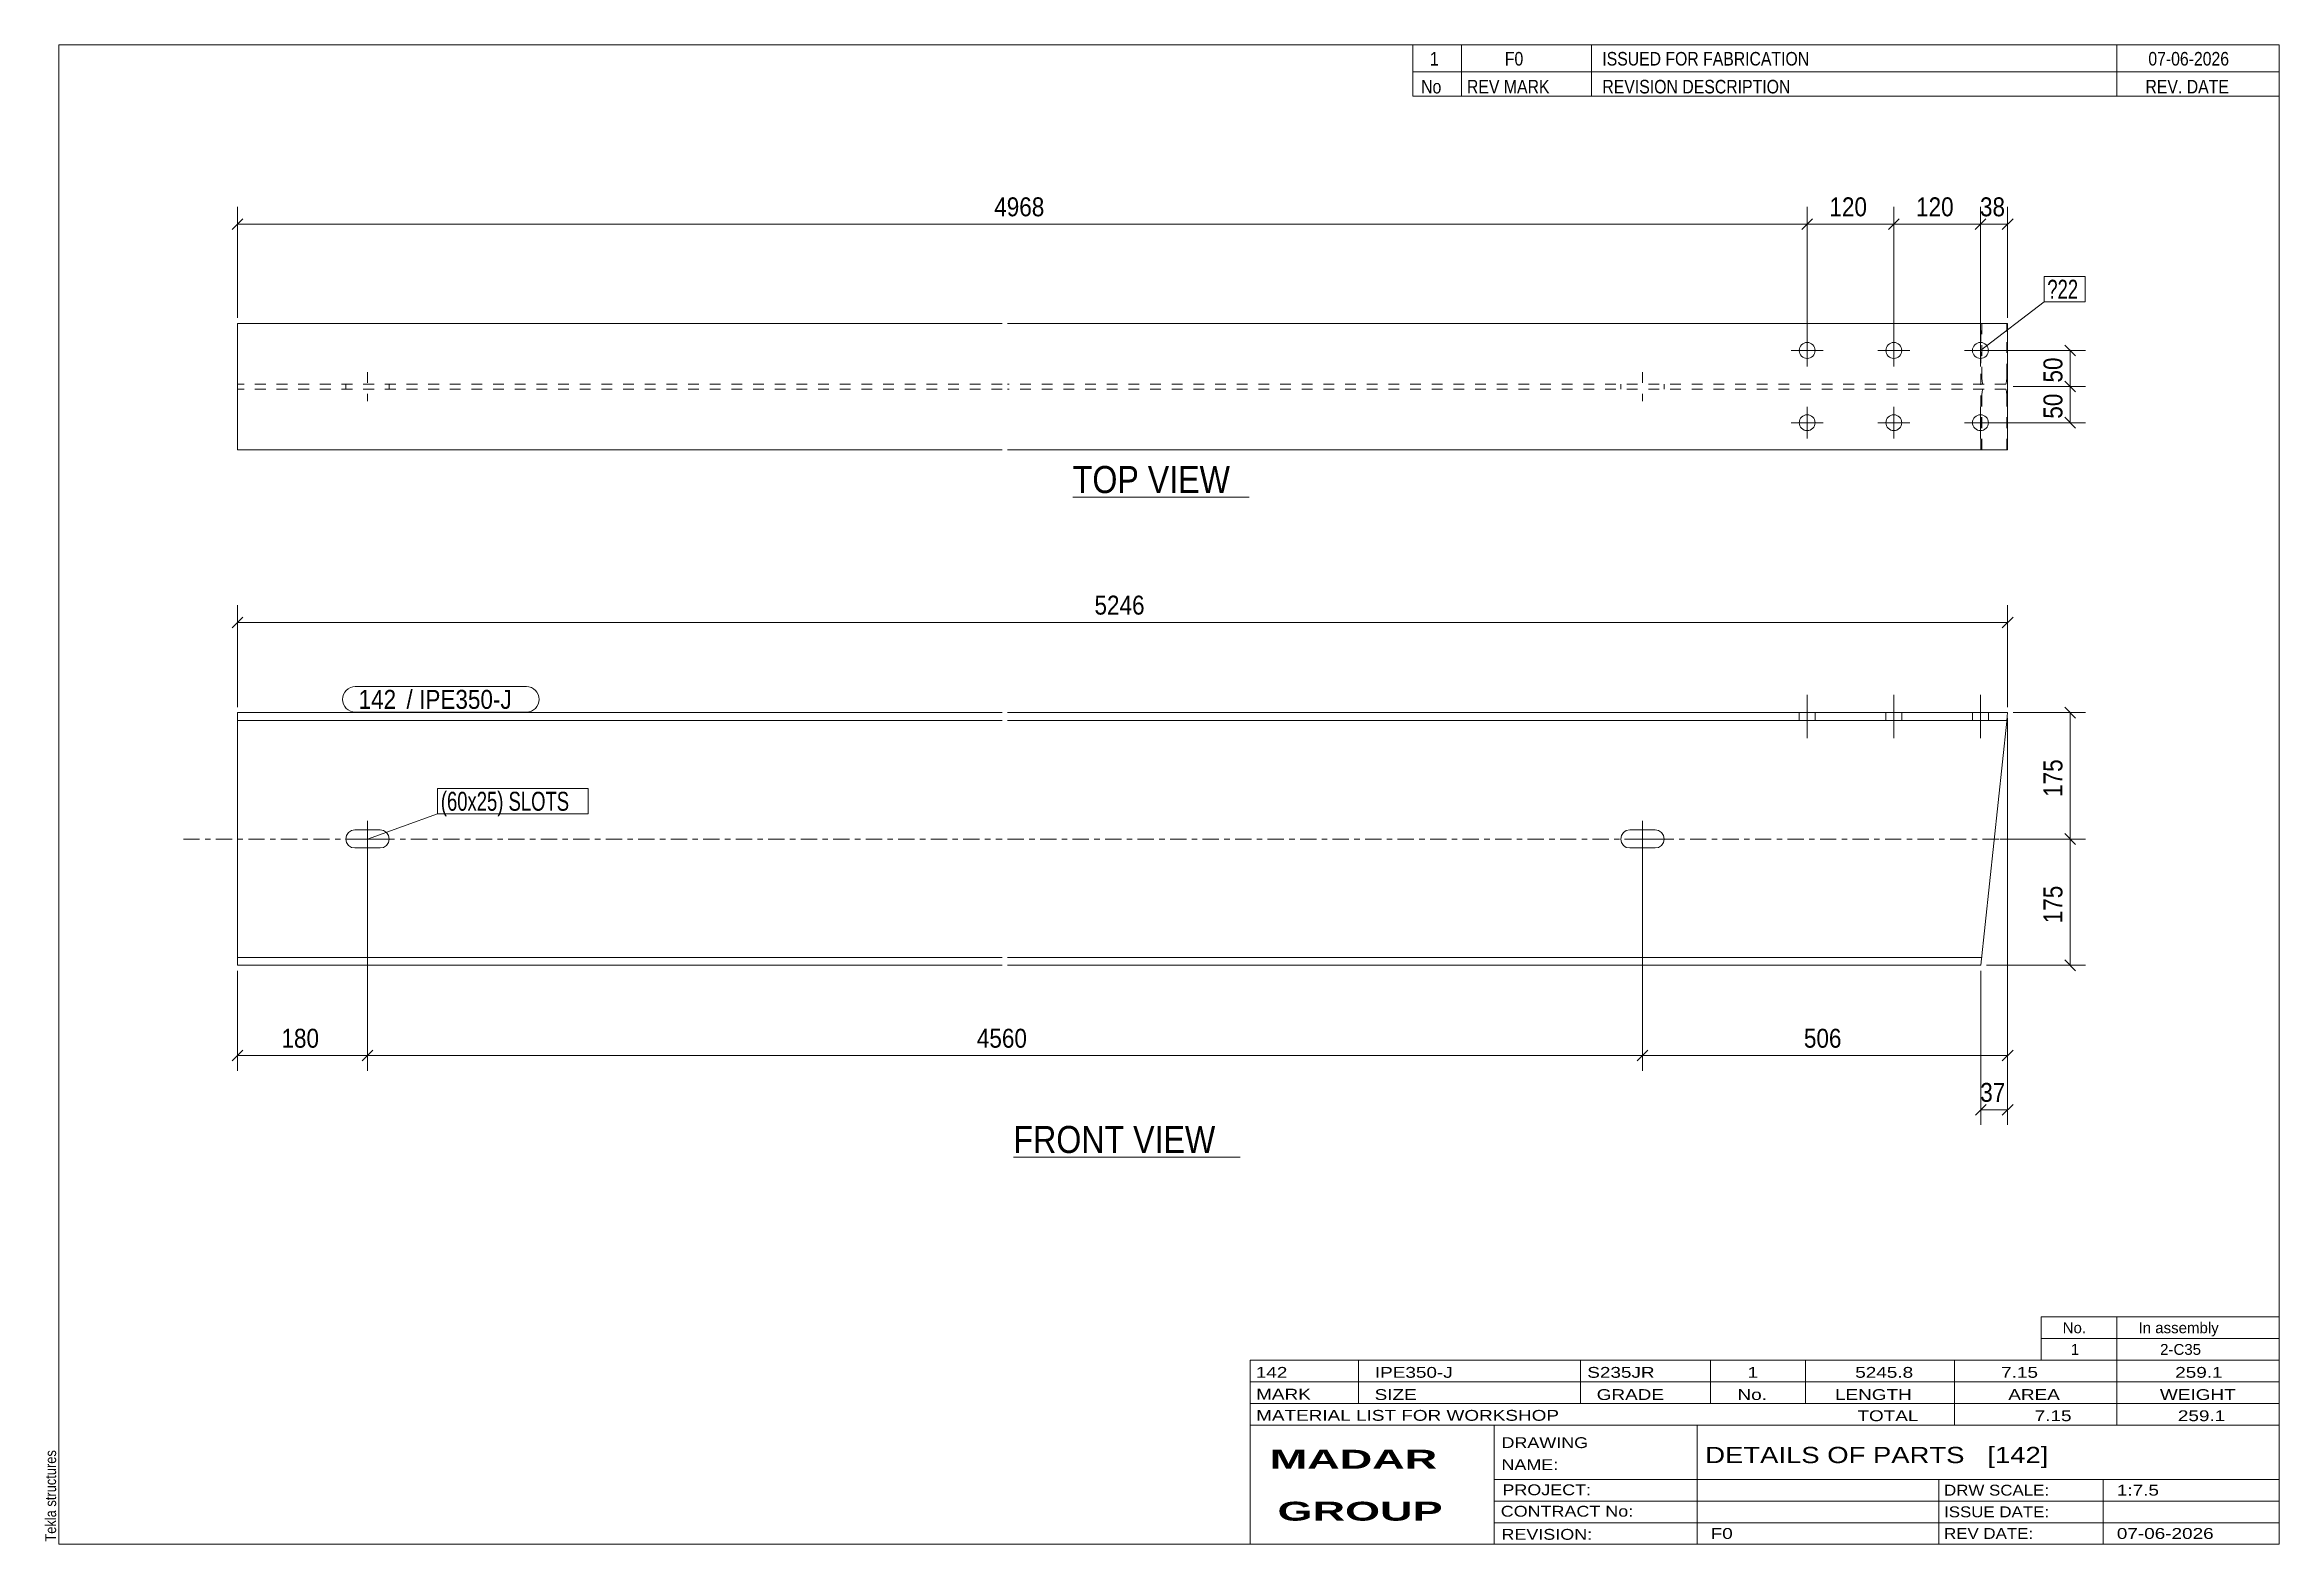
# Model space of a CAD drawing. Header units: millimetres. Extents: x 2 to 415, y 5 to 282.
import ezdxf

# ---------------------------------------------------------------- set-up
doc = ezdxf.new("R2010")
doc.units = ezdxf.units.MM
for name, pattern in [('XKITLINE00', [0]), ('XKITLINE02', [4, 2, -2]), ('XKITLINE03', [6, 3, -1, 1, -1])]:
    doc.linetypes.add(name, pattern=pattern)
for name, color, linetype, lineweight in [('Bolt', 3, 'Continuous', 0), ('BoltMark', 7, 'Continuous', 0), ('Dimensions', 7, 'Continuous', 0), ('DrawingSheet', 5, 'Continuous', 0), ('OtherObjectType', 7, 'Continuous', 0), ('Part', 2, 'Continuous', 0), ('PartMark', 7, 'Continuous', 0)]:
    doc.layers.add(name, color=color, linetype=linetype, lineweight=lineweight)
doc.styles.add('ARIAL', font='ARIAL.TTF')
doc.styles.add('ARIAL_BOLD', font='ARIALBD.TTF')
doc.styles.add('ARIAL_NARROW', font='ARIALN.TTF')

# ---------------------------------------------------------------- blocks, each defined once
blk = doc.blocks.new('*A1')
at = {"layer": 'Bolt', "color": 3, "linetype": 'XKITLINE00', "lineweight": 0}
for p, q in [((58.49, 136.46), (58.13, 135.92)), ((59.03, 136.82), (58.49, 136.46)), ((59.67, 136.95), (59.03, 136.82)), ((64.33, 136.95), (59.67, 136.95)), ((62, 131.95), (62, 138.62)), ((64.97, 136.82), (64.33, 136.95)), ((65.51, 136.46), (64.97, 136.82)), ((65.87, 135.92), (65.51, 136.46)), ((293.89, 136.46), (293.53, 135.92)), ((294.43, 136.82), (293.89, 136.46)), ((295.07, 136.95), (294.43, 136.82)), ((299.73, 136.95), (295.07, 136.95)), ((297.4, 131.95), (297.4, 138.62)), ((300.37, 136.82), (299.73, 136.95)), ((300.91, 136.46), (300.37, 136.82)), ((301.27, 135.92), (300.91, 136.46)), ((58.13, 135.92), (58, 135.28)), ((58, 135.28), (58, 135.28)), ((58, 135.28), (58.13, 134.65)), ((58.13, 134.65), (58.49, 134.1)), ((58.49, 134.1), (59.03, 133.74)), ((65.33, 135.28), (58.67, 135.28)), ((59.03, 133.74), (59.67, 133.62)), ((59.67, 133.62), (64.33, 133.62)), ((64.33, 133.62), (64.97, 133.74)), ((64.97, 133.74), (65.51, 134.1)), ((65.51, 134.1), (65.87, 134.65)), ((66, 135.28), (65.87, 135.92)), ((65.87, 134.65), (66, 135.28)), ((66, 135.28), (66, 135.28)), ((293.53, 135.92), (293.4, 135.28)), ((293.4, 135.28), (293.4, 135.28)), ((293.4, 135.28), (293.53, 134.65)), ((293.53, 134.65), (293.89, 134.1)), ((293.89, 134.1), (294.43, 133.74)), ((300.73, 135.28), (294.07, 135.28)), ((294.43, 133.74), (295.07, 133.62)), ((295.07, 133.62), (299.73, 133.62)), ((299.73, 133.62), (300.37, 133.74)), ((300.37, 133.74), (300.91, 134.1)), ((300.91, 134.1), (301.27, 134.65)), ((301.4, 135.28), (301.27, 135.92)), ((301.27, 134.65), (301.4, 135.28)), ((301.4, 135.28), (301.4, 135.28))]:
    blk.add_line(p, q, dxfattribs=at)
blk = doc.blocks.new('*A2')
at = {"layer": 'Bolt', "color": 3, "linetype": 'XKITLINE00', "lineweight": 0}
for p, q in [((327.82, 153.88), (327.82, 161.88)), ((327.82, 153.88), (327.82, 161.88)), ((343.82, 153.88), (343.82, 161.88)), ((343.82, 153.88), (343.82, 161.88)), ((359.82, 153.88), (359.82, 161.88)), ((359.82, 153.88), (359.82, 161.88)), ((326.35, 158.62), (326.35, 157.15)), ((326.35, 158.62), (326.35, 157.15)), ((329.29, 158.62), (329.29, 157.15)), ((329.29, 158.62), (329.29, 157.15)), ((342.35, 158.62), (342.35, 157.15)), ((342.35, 158.62), (342.35, 157.15)), ((345.29, 158.62), (345.29, 157.15)), ((345.29, 158.62), (345.29, 157.15)), ((358.35, 158.62), (358.35, 157.15)), ((358.35, 158.62), (358.35, 157.15)), ((361.29, 158.62), (361.29, 157.15)), ((361.29, 158.62), (361.29, 157.15))]:
    blk.add_line(p, q, dxfattribs=at)
blk = doc.blocks.new('*A3')
at = {"layer": 'Part', "color": 2, "linetype": 'XKITLINE00', "lineweight": 0}
for p, q in [((38, 111.95), (38, 158.62)), ((38, 158.62), (179.2, 158.62)), ((179.2, 157.15), (38, 157.15)), ((180.2, 158.62), (364.84, 158.62)), ((364.68, 157.15), (180.2, 157.15)), ((364.67, 157.02), (359.91, 111.95)), ((364.68, 157.15), (364.67, 157.02)), ((364.84, 158.62), (364.68, 157.15)), ((179.2, 113.42), (38, 113.42)), ((179.2, 111.95), (38, 111.95)), ((360.07, 113.42), (180.2, 113.42)), ((359.91, 111.95), (180.2, 111.95))]:
    blk.add_line(p, q, dxfattribs=at)
at = {"layer": 'Part', "color": 7, "linetype": 'XKITLINE03', "lineweight": 0}
for p, q in [((28, 135.28), (179.2, 135.28)), ((180.2, 135.28), (372.38, 135.28))]:
    blk.add_line(p, q, dxfattribs=at)
at = {"layer": 'Part', "color": 7, "linetype": 'XKITLINE02', "lineweight": 0}
blk.add_line((360.08, 113.55), (360.07, 113.42), dxfattribs=at)
blk = doc.blocks.new('*A4')
at = {"layer": 'Bolt', "color": 3, "linetype": 'XKITLINE02', "lineweight": 0}
for p, q in [((58, 219.32), (58, 218.38)), ((62, 221.52), (62, 216.18)), ((66, 219.32), (66, 218.38)), ((293.4, 219.32), (293.4, 218.38)), ((297.4, 221.52), (297.4, 216.18)), ((301.4, 219.32), (301.4, 218.38))]:
    blk.add_line(p, q, dxfattribs=at)
blk = doc.blocks.new('*A5')
at = {"layer": 'Bolt', "color": 3, "linetype": 'XKITLINE00', "lineweight": 0}
for p, q in [((327.82, 228.45), (327.82, 222.58)), ((343.82, 228.45), (343.82, 222.58)), ((359.82, 228.45), (359.82, 222.58)), ((324.89, 225.52), (330.75, 225.52)), ((340.89, 225.52), (346.75, 225.52)), ((356.89, 225.52), (362.75, 225.52)), ((327.82, 215.12), (327.82, 209.25)), ((343.82, 215.12), (343.82, 209.25)), ((359.82, 215.12), (359.82, 209.25)), ((324.89, 212.18), (330.75, 212.18)), ((340.89, 212.18), (346.75, 212.18)), ((356.89, 212.18), (362.75, 212.18))]:
    blk.add_line(p, q, dxfattribs=at)
for centre in [(327.82, 225.52), (343.82, 225.52), (359.82, 225.52), (327.82, 212.18), (343.82, 212.18), (359.82, 212.18)]:
    blk.add_circle(centre, 1.47, dxfattribs=at)
blk = doc.blocks.new('*A6')
at = {"layer": 'Part', "color": 2, "linetype": 'XKITLINE00', "lineweight": 0}
for p, q in [((38, 207.18), (38, 230.52)), ((179.2, 230.52), (38, 230.52)), ((364.84, 230.52), (180.2, 230.52)), ((364.84, 207.18), (364.84, 230.52)), ((38, 207.18), (179.2, 207.18)), ((180.2, 207.18), (364.84, 207.18))]:
    blk.add_line(p, q, dxfattribs=at)
at = {"layer": 'Part', "color": 7, "linetype": 'XKITLINE02', "lineweight": 0}
for p, q in [((359.91, 207.18), (359.91, 230.52)), ((360.07, 230.52), (360.07, 221.05)), ((364.68, 221.05), (364.68, 230.52)), ((179.2, 219.32), (38, 219.32)), ((364.5, 219.32), (180.2, 219.32)), ((360.07, 221.05), (360.08, 220.39)), ((360.08, 220.39), (360.12, 219.82)), ((360.12, 219.82), (360.18, 219.45)), ((360.18, 219.45), (360.25, 219.32)), ((364.5, 219.32), (364.57, 219.45)), ((364.57, 219.45), (364.63, 219.82)), ((364.63, 219.82), (364.67, 220.39)), ((364.67, 220.39), (364.68, 221.05)), ((179.2, 218.38), (38, 218.38)), ((364.5, 218.38), (180.2, 218.38)), ((360.08, 217.31), (360.07, 216.65)), ((360.07, 207.18), (360.07, 216.65)), ((360.12, 217.88), (360.08, 217.31)), ((360.18, 218.25), (360.12, 217.88)), ((360.25, 218.38), (360.18, 218.25)), ((364.57, 218.25), (364.5, 218.38)), ((364.63, 217.88), (364.57, 218.25)), ((364.67, 217.31), (364.63, 217.88)), ((364.68, 216.65), (364.67, 217.31)), ((364.68, 207.18), (364.68, 216.65))]:
    blk.add_line(p, q, dxfattribs=at)
blk = doc.blocks.new('*A7')
at = {"layer": 'DrawingSheet', "color": 5, "linetype": 'XKITLINE00', "lineweight": 0}
for p, q in [((415, 282), (5, 282)), ((5, 282), (5, 5)), ((415, 5), (415, 282)), ((5, 5), (415, 5))]:
    blk.add_line(p, q, dxfattribs=at)
at = {"layer": 'DrawingSheet', "color": 5, "style": 'ARIAL', "width": 0.85}
blk.add_text('Tekla structures', height=2, rotation=90, dxfattribs=at).set_placement((4.5, 5.5))
blk = doc.blocks.new('*A8')
at = {"layer": 'OtherObjectType', "color": 7, "linetype": 'XKITLINE00', "lineweight": 0}
for p, q in [((371, 47), (415, 47)), ((371, 43), (371, 47)), ((385, 43), (385, 47)), ((415, 43), (415, 47)), ((371, 43), (415, 43)), ((371, 39), (371, 43)), ((385, 39), (385, 43)), ((415, 39), (415, 43)), ((371, 39), (415, 39))]:
    blk.add_line(p, q, dxfattribs=at)
at = {"layer": 'OtherObjectType', "color": 7, "style": 'ARIAL_NARROW', "width": 1.211571}
for s, p in [('No.', (375, 44)), ('In assembly', (389, 44)), ('1', (376.5, 40)), ('2-C35', (392.99, 40))]:
    blk.add_text(s, height=2, dxfattribs=at).set_placement(p)
blk = doc.blocks.new('*A9')
at = {"layer": 'OtherObjectType', "color": 7, "linetype": 'XKITLINE00', "lineweight": 0}
for p, q in [((255, 282), (415, 282)), ((415, 282), (255, 282)), ((255, 282), (255, 277)), ((264, 282), (264, 277)), ((288, 282), (288, 277)), ((385, 282), (385, 277)), ((415, 282), (415, 277)), ((255, 277), (415, 277)), ((255, 277), (255, 272.5)), ((255, 277), (415, 277)), ((264, 277), (264, 272.5)), ((288, 277), (288, 272.5)), ((385, 277), (385, 272.5)), ((415, 277), (415, 272.5)), ((415, 272.5), (255, 272.5))]:
    blk.add_line(p, q, dxfattribs=at)
at = {"layer": 'OtherObjectType', "color": 7, "style": 'ARIAL_NARROW'}
for s, width, p in [('1', 1.017001, (258.16, 278.15)), ('F0', 1.017001, (272, 278.15)), ('ISSUED FOR FABRICATION', 1.017001, (290, 278.15)), ('07-06-2026', 1.017001, (390.82, 278.15)), ('No', 1.02, (256.54, 273)), ('REV MARK', 1.02, (265, 273)), ('REVISION DESCRIPTION', 1.02, (290, 273)), ('REV. DATE', 1.02, (390.28, 273))]:
    blk.add_text(s, height=2.5, dxfattribs=dict(at, width=width)).set_placement(p)
blk = doc.blocks.new('*A10')
at = {"layer": 'OtherObjectType', "color": 7, "linetype": 'XKITLINE00', "lineweight": 0}
for p, q in [((225, 39), (415, 39)), ((225, 39), (225, 35)), ((225, 39), (415, 39)), ((245, 35), (245, 39)), ((286, 35), (286, 39)), ((310, 35), (310, 39)), ((327.5, 35), (327.5, 39)), ((355, 35), (355, 39)), ((385, 35), (385, 39)), ((415, 35), (415, 39)), ((225, 35), (415, 35)), ((225, 35), (225, 5)), ((225, 35), (415, 35)), ((245, 31), (245, 35)), ((286, 31), (286, 35)), ((310, 31), (310, 35)), ((327.5, 31), (327.5, 35)), ((355, 31), (355, 35)), ((385, 31), (385, 35)), ((415, 31), (415, 35)), ((225, 31), (415, 31)), ((355, 27), (355, 31)), ((385, 27), (385, 31)), ((415, 27), (415, 31)), ((225, 27), (415, 27)), ((270, 21), (270, 27)), ((307.5, 17), (307.5, 27)), ((415, 21), (415, 27)), ((270, 21), (270, 5)), ((415, 17), (415, 21)), ((270, 17), (415, 17)), ((307.5, 5), (307.5, 17)), ((352.16, 13), (352.16, 17)), ((382.5, 5), (382.5, 17)), ((415, 13), (415, 17)), ((270, 13), (415, 13)), ((352.16, 5), (352.16, 13)), ((415, 9), (415, 13)), ((270, 9), (415, 9)), ((415, 5), (415, 9)), ((225, 5), (415, 5)), ((262.5, 5), (415, 5))]:
    blk.add_line(p, q, dxfattribs=at)
at = {"layer": 'OtherObjectType', "color": 7, "style": 'ARIAL_NARROW'}
for s, height, width, p in [('142', 2, 1.525501, (226.01, 35.76)), ('IPE350-J', 2, 1.525501, (248, 35.76)), ('S235JR', 2, 1.525501, (287.22, 35.76)), ('1', 2, 1.525501, (316.82, 35.76)), ('5245.8', 2, 1.525501, (336.7, 35.76)), ('7.15', 2, 1.525501, (363.64, 35.76)), ('259.1', 2, 1.525501, (395.78, 35.76)), ('MARK', 2, 1.525501, (226.08, 31.73)), ('SIZE', 2, 1.525501, (247.96, 31.66)), ('GRADE', 2, 1.525501, (288.96, 31.66)), ('No.', 2, 1.525501, (314.96, 31.66)), ('LENGTH', 2, 1.525501, (332.96, 31.66)), ('AREA', 2, 1.525501, (364.96, 31.66)), ('WEIGHT', 2, 1.525501, (392.96, 31.66)), ('MATERIAL LIST FOR WORKSHOP', 2, 1.525501, (226.08, 27.82)), ('TOTAL', 2, 1.525501, (337.1, 27.75)), ('7.15', 2, 1.525501, (369.83, 27.75)), ('259.1', 2, 1.525501, (396.27, 27.75)), ('DRAWING', 2, 1.445, (271.38, 22.78)), ('NAME:', 2, 1.445, (271.38, 18.72)), ('DETAILS OF PARTS   [142]', 3, 1.474651, (309, 20)), ('PROJECT:', 2, 1.445, (271.55, 14.07)), ('DRW SCALE:', 2, 1.36, (353.1, 14)), ('1:7.5', 2, 1.525501, (385, 14)), ('CONTRACT No:', 2, 1.445, (271.25, 10.11)), ('ISSUE DATE:', 2, 1.36, (353.1, 10)), ('REVISION:', 2, 1.445, (271.38, 5.84)), ('F0', 2, 1.525501, (310, 6)), ('REV DATE:', 2, 1.36, (353.1, 6)), ('07-06-2026', 2, 1.525501, (385, 6))]:
    blk.add_text(s, height=height, dxfattribs=dict(at, width=width)).set_placement(p)
at = {"layer": 'OtherObjectType', "color": 1, "style": 'ARIAL_BOLD', "width": 1.7}
for s, p in [('MADAR ', (228.58, 18.97)), ('GROUP', (230.03, 9.37))]:
    blk.add_text(s, height=3.5, dxfattribs=at).set_placement(p)
blk = doc.blocks.new('*A11')
at = {"layer": 'Dimensions', "color": 7, "linetype": 'XKITLINE00', "lineweight": 0}
for p, q in [((375.41, 136.27), (377.39, 134.29)), ((363.38, 135.28), (379.2, 135.28)), ((376.4, 111.95), (376.4, 135.28)), ((360.91, 111.95), (379.2, 111.95)), ((375.41, 112.94), (377.39, 110.96))]:
    blk.add_line(p, q, dxfattribs=at)
at = {"layer": 'Dimensions', "color": 3}
for p in [(376.4, 135.28), (376.4, 111.95)]:
    blk.add_point(p, dxfattribs=at)
at = {"layer": 'Dimensions', "color": 3, "style": 'ARIAL', "width": 0.85}
blk.add_text('175', height=3.5, rotation=90.0002, dxfattribs=at).set_placement((374.95, 119.72))
blk = doc.blocks.new('*A12')
at = {"layer": 'Dimensions', "color": 7, "linetype": 'XKITLINE00', "lineweight": 0}
for p, q in [((365.84, 158.62), (379.2, 158.62)), ((375.41, 159.61), (377.39, 157.63)), ((376.4, 135.28), (376.4, 158.62)), ((375.41, 136.27), (377.39, 134.29)), ((363.38, 135.28), (379.2, 135.28))]:
    blk.add_line(p, q, dxfattribs=at)
at = {"layer": 'Dimensions', "color": 3}
for p in [(376.4, 158.62), (376.4, 135.28)]:
    blk.add_point(p, dxfattribs=at)
at = {"layer": 'Dimensions', "color": 3, "style": 'ARIAL', "width": 0.85}
blk.add_text('175', height=3.5, rotation=90.0002, dxfattribs=at).set_placement((374.95, 143.06))
blk = doc.blocks.new('*A13')
at = {"layer": 'Dimensions', "color": 7, "linetype": 'XKITLINE00', "lineweight": 0}
for p, q in [((38, 159.62), (38, 178.48)), ((364.84, 159.62), (364.84, 178.48)), ((38.99, 176.27), (37.01, 174.29)), ((38, 175.28), (364.84, 175.28)), ((365.83, 176.27), (363.85, 174.29))]:
    blk.add_line(p, q, dxfattribs=at)
at = {"layer": 'Dimensions', "color": 3}
for p in [(38, 175.28), (364.84, 175.28)]:
    blk.add_point(p, dxfattribs=at)
at = {"layer": 'Dimensions', "color": 3, "style": 'ARIAL', "width": 0.85}
blk.add_text('5246', height=3.5, dxfattribs=at).set_placement((196.23, 176.73))
blk = doc.blocks.new('*A14')
at = {"layer": 'Dimensions', "color": 7, "linetype": 'XKITLINE00', "lineweight": 0}
for p, q in [((364.84, 157.62), (364.84, 82.48)), ((359.91, 110.95), (359.91, 82.48)), ((360.9, 86.27), (358.92, 84.29)), ((359.91, 85.28), (364.84, 85.28)), ((365.83, 86.27), (363.85, 84.29))]:
    blk.add_line(p, q, dxfattribs=at)
at = {"layer": 'Dimensions', "color": 3}
for p in [(359.91, 85.28), (364.84, 85.28)]:
    blk.add_point(p, dxfattribs=at)
at = {"layer": 'Dimensions', "color": 3, "style": 'ARIAL', "width": 0.85}
blk.add_text('37', height=3.5, dxfattribs=at).set_placement((359.78, 86.73))
blk = doc.blocks.new('*A15')
at = {"layer": 'Dimensions', "color": 7, "linetype": 'XKITLINE00', "lineweight": 0}
for p, q in [((62, 134.28), (62, 92.48)), ((38, 110.95), (38, 92.48)), ((38.99, 96.27), (37.01, 94.29)), ((38, 95.28), (62, 95.28)), ((62.99, 96.27), (61.01, 94.29))]:
    blk.add_line(p, q, dxfattribs=at)
at = {"layer": 'Dimensions', "color": 3}
for p in [(38, 95.28), (62, 95.28)]:
    blk.add_point(p, dxfattribs=at)
at = {"layer": 'Dimensions', "color": 3, "style": 'ARIAL', "width": 0.85}
blk.add_text('180', height=3.5, dxfattribs=at).set_placement((46.11, 96.73))
blk = doc.blocks.new('*A16')
at = {"layer": 'Dimensions', "color": 7, "linetype": 'XKITLINE00', "lineweight": 0}
for p, q in [((62, 134.28), (62, 92.48)), ((297.4, 134.28), (297.4, 92.48)), ((62.99, 96.27), (61.01, 94.29)), ((62, 95.28), (297.4, 95.28)), ((298.39, 96.27), (296.41, 94.29))]:
    blk.add_line(p, q, dxfattribs=at)
at = {"layer": 'Dimensions', "color": 3}
for p in [(62, 95.28), (297.4, 95.28)]:
    blk.add_point(p, dxfattribs=at)
at = {"layer": 'Dimensions', "color": 3, "style": 'ARIAL', "width": 0.85}
blk.add_text('4560', height=3.5, dxfattribs=at).set_placement((174.51, 96.73))
blk = doc.blocks.new('*A17')
at = {"layer": 'Dimensions', "color": 7, "linetype": 'XKITLINE00', "lineweight": 0}
for p, q in [((364.84, 157.62), (364.84, 92.48)), ((297.4, 134.28), (297.4, 92.48)), ((298.39, 96.27), (296.41, 94.29)), ((297.4, 95.28), (364.84, 95.28)), ((365.83, 96.27), (363.85, 94.29))]:
    blk.add_line(p, q, dxfattribs=at)
at = {"layer": 'Dimensions', "color": 3}
for p in [(297.4, 95.28), (364.84, 95.28)]:
    blk.add_point(p, dxfattribs=at)
at = {"layer": 'Dimensions', "color": 3, "style": 'ARIAL', "width": 0.85}
blk.add_text('506', height=3.5, dxfattribs=at).set_placement((327.22, 96.73))
blk = doc.blocks.new('*A18')
at = {"layer": 'BoltMark', "color": 7, "linetype": 'XKITLINE00', "lineweight": 0}
for p, q in [((74.94, 144.6), (102.72, 144.6)), ((74.94, 139.9), (74.94, 144.6)), ((102.72, 139.9), (102.72, 144.6)), ((62, 135.28), (74.94, 139.9)), ((74.94, 139.9), (102.72, 139.9))]:
    blk.add_line(p, q, dxfattribs=at)
at = {"layer": 'BoltMark', "color": 3, "style": 'ARIAL_NARROW', "width": 0.85}
blk.add_text('(60x25) SLOTS', height=3.5, dxfattribs=at).set_placement((75.54, 140.5))
blk = doc.blocks.new('*A19')
at = {"layer": 'PartMark', "color": 7, "linetype": 'XKITLINE00', "lineweight": 0}
for p, q in [((59.75, 163.42), (91.34, 163.42)), ((59.75, 158.72), (91.34, 158.72))]:
    blk.add_line(p, q, dxfattribs=at)
for centre, start, end in [((59.75, 161.07), 90, 270), ((91.34, 161.07), 270, 90)]:
    blk.add_arc(centre, 2.35, start, end, dxfattribs=at)
at = {"layer": 'PartMark', "color": 1, "style": 'ARIAL', "width": 0.85}
blk.add_text('142', height=3.5, dxfattribs=at).set_placement((60.35, 159.32))
at = {"layer": 'PartMark', "color": 3, "style": 'ARIAL', "width": 0.85}
for s, p in [('/', (69.19, 159.32)), ('IPE350-J', (71.53, 159.32))]:
    blk.add_text(s, height=3.5, dxfattribs=at).set_placement(p)
blk = doc.blocks.new('*A20')
at = {"layer": 'OtherObjectType', "color": 7, "linetype": 'XKITLINE00', "lineweight": 0}
blk.add_line((181.27, 76.53), (223.13, 76.53), dxfattribs=at)
at = {"layer": 'OtherObjectType', "color": 3, "style": 'ARIAL', "width": 0.85}
blk.add_text('FRONT VIEW', height=5, dxfattribs=at).set_placement((181.27, 77.28))
blk = doc.blocks.new('*A21')
at = {"layer": 'Dimensions', "color": 7, "linetype": 'XKITLINE00', "lineweight": 0}
for p, q in [((365.84, 218.85), (379.2, 218.85)), ((375.41, 219.84), (377.39, 217.86)), ((376.4, 212.18), (376.4, 218.85)), ((360.82, 212.18), (379.2, 212.18)), ((375.41, 213.17), (377.39, 211.19))]:
    blk.add_line(p, q, dxfattribs=at)
at = {"layer": 'Dimensions', "color": 3}
for p in [(376.4, 218.85), (376.4, 212.18)]:
    blk.add_point(p, dxfattribs=at)
at = {"layer": 'Dimensions', "color": 3, "style": 'ARIAL', "width": 0.85}
blk.add_text('50', height=3.5, rotation=90.0002, dxfattribs=at).set_placement((374.95, 212.92))
blk = doc.blocks.new('*A22')
at = {"layer": 'Dimensions', "color": 7, "linetype": 'XKITLINE00', "lineweight": 0}
for p, q in [((360.82, 225.52), (379.2, 225.52)), ((375.41, 226.51), (377.39, 224.53)), ((376.4, 218.85), (376.4, 225.52)), ((365.84, 218.85), (379.2, 218.85)), ((375.41, 219.84), (377.39, 217.86))]:
    blk.add_line(p, q, dxfattribs=at)
at = {"layer": 'Dimensions', "color": 3}
for p in [(376.4, 225.52), (376.4, 218.85)]:
    blk.add_point(p, dxfattribs=at)
at = {"layer": 'Dimensions', "color": 3, "style": 'ARIAL', "width": 0.85}
blk.add_text('50', height=3.5, rotation=90.0002, dxfattribs=at).set_placement((374.95, 219.59))
blk = doc.blocks.new('*A23')
at = {"layer": 'Dimensions', "color": 7, "linetype": 'XKITLINE00', "lineweight": 0}
for p, q in [((38, 231.52), (38, 252.05)), ((327.82, 226.52), (327.82, 252.05)), ((38.99, 249.84), (37.01, 247.86)), ((38, 248.85), (327.82, 248.85)), ((328.81, 249.84), (326.83, 247.86))]:
    blk.add_line(p, q, dxfattribs=at)
at = {"layer": 'Dimensions', "color": 3}
for p in [(38, 248.85), (327.82, 248.85)]:
    blk.add_point(p, dxfattribs=at)
at = {"layer": 'Dimensions', "color": 3, "style": 'ARIAL', "width": 0.85}
blk.add_text('4968', height=3.5, dxfattribs=at).set_placement((177.72, 250.3))
blk = doc.blocks.new('*A24')
at = {"layer": 'Dimensions', "color": 7, "linetype": 'XKITLINE00', "lineweight": 0}
for p, q in [((327.82, 226.52), (327.82, 252.05)), ((343.82, 226.52), (343.82, 252.05)), ((328.81, 249.84), (326.83, 247.86)), ((327.82, 248.85), (343.82, 248.85)), ((344.81, 249.84), (342.83, 247.86))]:
    blk.add_line(p, q, dxfattribs=at)
at = {"layer": 'Dimensions', "color": 3}
for p in [(327.82, 248.85), (343.82, 248.85)]:
    blk.add_point(p, dxfattribs=at)
at = {"layer": 'Dimensions', "color": 3, "style": 'ARIAL', "width": 0.85}
blk.add_text('120', height=3.5, dxfattribs=at).set_placement((331.93, 250.3))
blk = doc.blocks.new('*A25')
at = {"layer": 'Dimensions', "color": 7, "linetype": 'XKITLINE00', "lineweight": 0}
for p, q in [((343.82, 226.52), (343.82, 252.05)), ((359.82, 226.52), (359.82, 252.05)), ((344.81, 249.84), (342.83, 247.86)), ((343.82, 248.85), (359.82, 248.85)), ((360.81, 249.84), (358.83, 247.86))]:
    blk.add_line(p, q, dxfattribs=at)
at = {"layer": 'Dimensions', "color": 3}
for p in [(343.82, 248.85), (359.82, 248.85)]:
    blk.add_point(p, dxfattribs=at)
at = {"layer": 'Dimensions', "color": 3, "style": 'ARIAL', "width": 0.85}
blk.add_text('120', height=3.5, dxfattribs=at).set_placement((347.93, 250.3))
blk = doc.blocks.new('*A26')
at = {"layer": 'Dimensions', "color": 7, "linetype": 'XKITLINE00', "lineweight": 0}
for p, q in [((359.82, 226.52), (359.82, 252.05)), ((364.84, 231.52), (364.84, 252.05)), ((360.81, 249.84), (358.83, 247.86)), ((359.82, 248.85), (364.84, 248.85)), ((365.83, 249.84), (363.85, 247.86))]:
    blk.add_line(p, q, dxfattribs=at)
at = {"layer": 'Dimensions', "color": 3}
for p in [(359.82, 248.85), (364.84, 248.85)]:
    blk.add_point(p, dxfattribs=at)
at = {"layer": 'Dimensions', "color": 3, "style": 'ARIAL', "width": 0.85}
blk.add_text('38', height=3.5, dxfattribs=at).set_placement((359.73, 250.3))
blk = doc.blocks.new('*A27')
at = {"layer": 'BoltMark', "color": 7, "linetype": 'XKITLINE00', "lineweight": 0}
for p, q in [((371.56, 239.18), (379.14, 239.18)), ((371.56, 234.48), (371.56, 239.18)), ((379.14, 234.48), (379.14, 239.18)), ((359.82, 225.52), (371.56, 234.48)), ((371.56, 234.48), (379.14, 234.48))]:
    blk.add_line(p, q, dxfattribs=at)
at = {"layer": 'BoltMark', "color": 3, "style": 'ARIAL_NARROW', "width": 0.85}
blk.add_text('?22', height=3.5, dxfattribs=at).set_placement((372.16, 235.08))
blk = doc.blocks.new('*A28')
at = {"layer": 'OtherObjectType', "color": 7, "linetype": 'XKITLINE00', "lineweight": 0}
blk.add_line((192.22, 198.43), (224.82, 198.43), dxfattribs=at)
at = {"layer": 'OtherObjectType', "color": 3, "style": 'ARIAL', "width": 0.85}
blk.add_text('TOP VIEW', height=5, dxfattribs=at).set_placement((192.22, 199.18))

msp = doc.modelspace()

# ---------------------------------------------------------------- block references
at = {"lineweight": 0}
for name in ['*A7', '*A9', '*A23', '*A24', '*A25', '*A26', '*A27', '*A6', '*A5', '*A22', '*A4', '*A21', '*A28', '*A13', '*A19', '*A2', '*A3', '*A17', '*A14', '*A12', '*A18', '*A1', '*A11', '*A15', '*A16', '*A20', '*A8', '*A10']:
    msp.add_blockref(name, (0, 0), dxfattribs=at)

doc.saveas('drawing.dxf')
